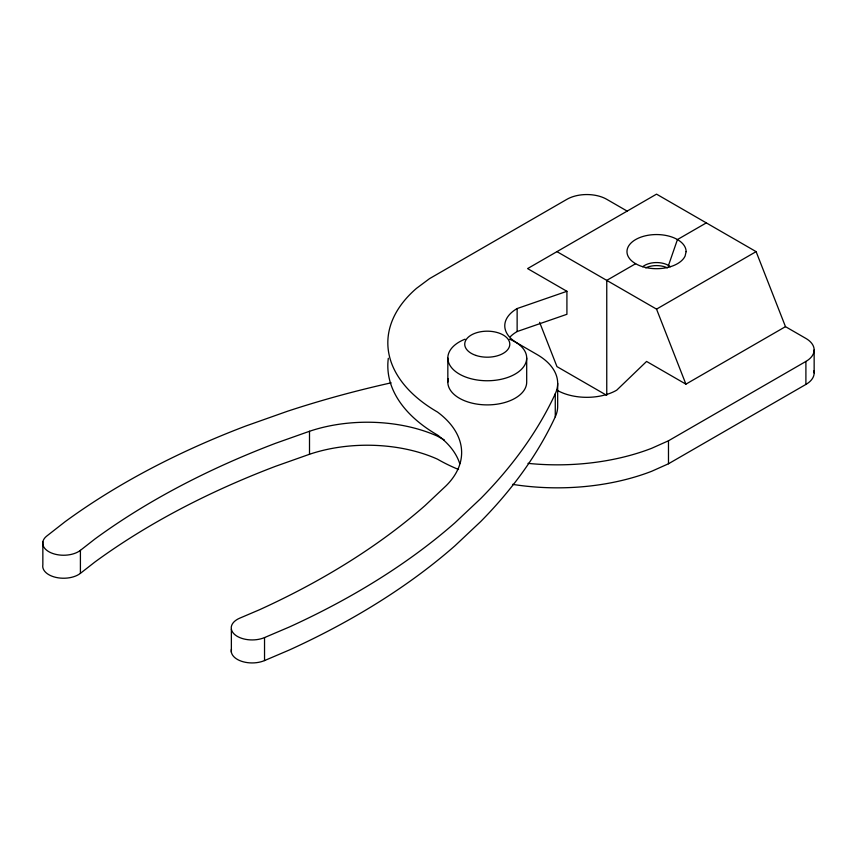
<?xml version="1.0" encoding="UTF-8"?>
<svg xmlns="http://www.w3.org/2000/svg" width="857" height="857" viewBox="0 0 857 857"><rect width="100%" height="100%" fill="white"/><g stroke="black" fill="none" stroke-linecap="round" stroke-linejoin="round"><path stroke-width="1.29" d="M391.124 382.833A767.636 443.187 0 0 0 287.534 411.231L245.605 426.079A767.636 443.187 0 0 0 65.143 521.677L46.803 536.021A20.889 12.062 0 0 0 51.195 552.883A20.889 12.062 0 0 0 80.408 550.344L95.02 538.924A767.636 443.187 0 0 1 275.483 443.326L309.506 431.275A114.174 65.914 0 0 1 437.477 436.17A169.525 97.88 0 0 0 444.247 439.877M42.85 541.828L42.85 564.827A20.889 12.062 0 0 0 55.973 577.404A20.889 12.062 0 0 0 80.408 573.344L95.02 561.924A767.636 443.187 0 0 1 275.483 466.326L309.506 454.274A114.174 65.914 0 0 1 437.477 459.17A169.525 97.88 0 0 0 458.559 469.497M635.626 263.71L606.756 280.378L606.756 394.016M706.329 222.884L677.448 239.564L668.492 265.434L668.492 267.448M556.964 251.637L656.537 309.12L756.11 251.637L785.483 326.656L805.901 338.44A28.163 16.262 0 0 1 805.901 361.44L805.901 384.429L668.481 463.766L651.695 471.275A169.525 97.88 0 0 1 512.54 484.355M556.964 390.181A42.25 24.392 0 0 0 616.708 390.181L646.585 361.44L685.911 384.15L785.483 326.656M527.998 463.358A169.525 97.88 0 0 0 651.695 448.286L668.481 440.777L805.901 361.44M627.163 211.101L606.756 199.317A28.163 16.262 0 0 0 566.916 199.317L429.507 278.654L416.502 288.348A169.525 97.88 0 0 0 437.477 412.024A114.174 65.914 0 0 1 445.951 485.908L425.083 505.555A767.636 443.187 0 0 1 259.5 609.745L239.714 618.176A20.889 12.062 0 0 0 235.321 635.037A20.889 12.062 0 0 0 264.534 637.576L289.366 626.992A767.636 443.187 0 0 0 454.96 522.802L480.67 498.592A767.636 443.187 0 0 0 555.272 393.802A70.413 40.654 0 0 0 537.05 354.541L517.135 343.036A42.25 24.392 0 0 1 517.135 308.552L566.916 291.305L566.916 314.294L517.135 331.541A42.25 24.392 0 0 0 510.418 336.597M231.465 649.081A20.889 12.062 0 0 0 241.353 661.208A20.889 12.062 0 0 0 264.534 660.576L289.366 649.981A767.636 443.187 0 0 0 454.96 545.791L480.67 521.592A767.636 443.187 0 0 0 555.272 416.802A70.413 40.654 0 0 0 557.671 406.282L557.671 383.283M756.11 251.637L656.537 194.143L527.591 268.595L566.916 291.305M606.756 395.356L556.964 366.614L539.631 322.339M656.537 309.12L685.911 384.15M814.15 349.935L814.15 372.934M668.481 440.777L668.481 463.766M555.272 393.802L555.272 416.802M526.691 357.99L526.691 382.136A39.433 22.764 0 0 1 484.162 404.825A39.433 22.764 0 0 1 448.318 378.569M517.135 308.552L517.135 331.541M447.836 357.99L447.836 382.136M309.506 431.275L309.506 454.274M264.534 637.576L264.534 660.576M231.369 629.231L231.369 652.231M80.408 550.344L80.408 573.344M645.675 267.877A16.894 9.759 0 0 1 667.399 267.877M642.696 266.731A16.894 9.759 0 0 1 670.388 266.731M813.914 370.813A28.163 16.262 0 0 1 805.901 384.429M509.465 339.179A39.433 22.764 0 0 1 516.825 373.052A39.433 22.764 0 0 1 457.692 373.052A39.433 22.764 0 0 1 465.062 339.179M459.738 463.637A114.174 65.914 0 0 0 437.477 435.024A169.525 97.88 0 0 1 388.328 358.237M686.114 251.637L685.107 256.05A29.577 17.076 0 0 1 637.533 264.706A29.577 17.076 0 0 1 644.036 236.157A29.577 17.076 0 0 1 686.114 251.637M475.999 355.451A22.528 13.005 0 0 0 509.797 344.193A22.528 13.005 0 0 0 475.999 332.923A22.528 13.005 0 0 0 475.999 355.451"/></g></svg>
